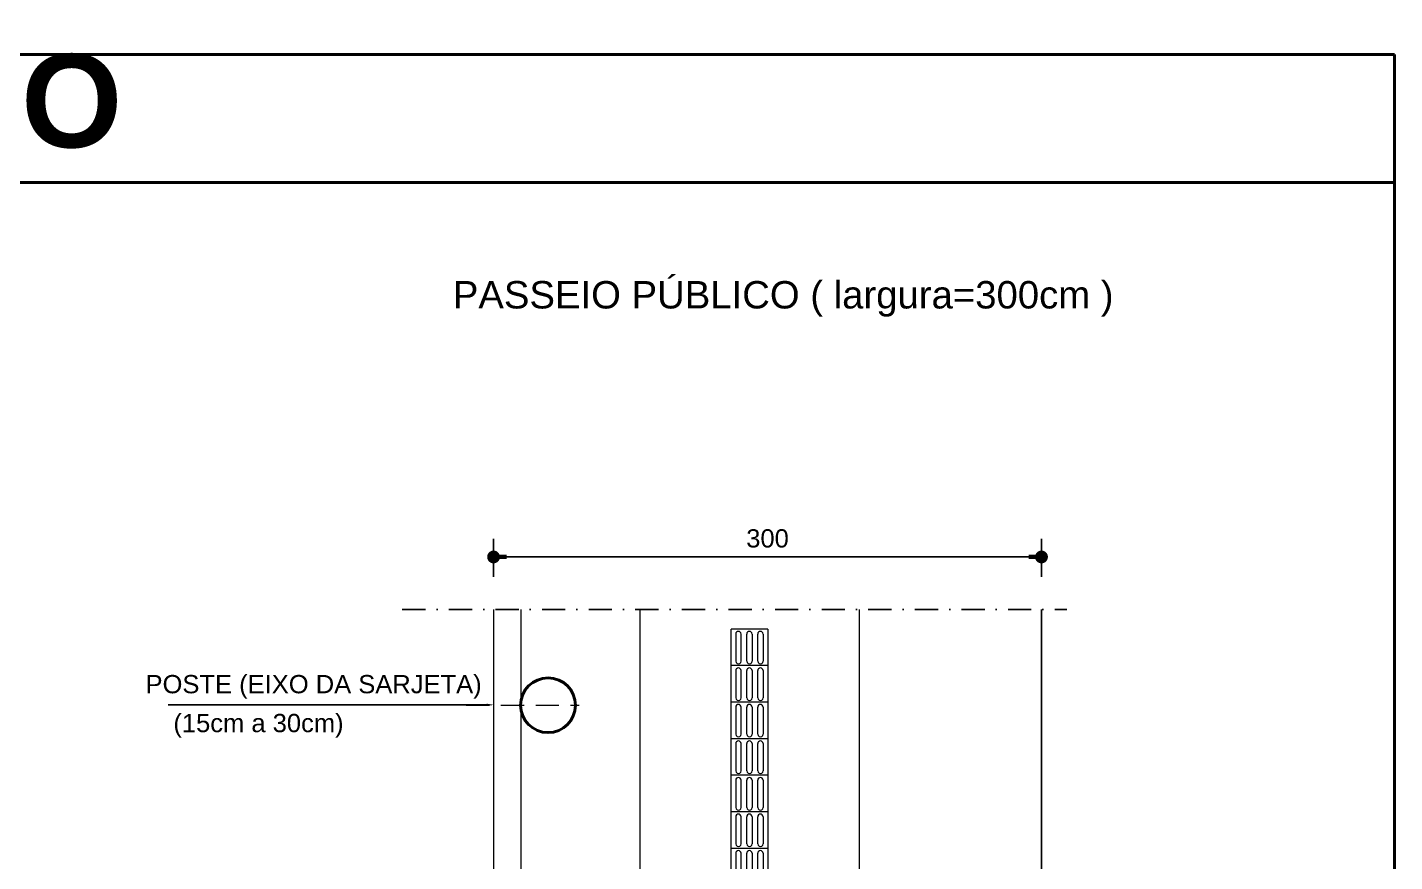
# Model space of a CAD drawing. Header units: millimetres. Extents: x 2084 to 63904, y -2368 to 2343.
# Drawn here: x 63156 to 63904, y -830 to -374 of the extents above; entities that cross this region are included whole.
import ezdxf
from ezdxf import colors
from ezdxf.entities.mleader import LeaderData, LeaderLine
from ezdxf.math import Vec2, Vec3

# ---------------------------------------------------------------- set-up
doc = ezdxf.new("R2010")
doc.units = ezdxf.units.MM
doc.header["$PDMODE"] = 2
doc.linetypes.add('DASHDOT', pattern=[25.4, 12.7, -6.35, 0, -6.35])
doc.linetypes.add('DASHED', pattern=[19.05, 12.7, -6.35])
doc.layers.get('0').update_dxf_attribs({"color": 8})
doc.layers.get('Defpoints').update_dxf_attribs({"lineweight": 0})
for name, color, linetype, lineweight in [('BLOCOS', 1, 'Continuous', 5), ('COTAS', 1, 'Continuous', 0), ('P1', 1, 'Continuous', 5), ('P4', 4, 'Continuous', 40), ('P6', 6, 'Continuous', 60), ('PASSEIO PÚBLIOO', 252, 'Continuous', 13), ('PROJEÇÃO', 252, 'DASHED', 9), ('TEXTO PADRÃO', 2, 'Continuous', 15)]:
    doc.layers.add(name, color=color, linetype=linetype, lineweight=lineweight)
doc.layers.add('LINHAS', color=3, linetype='Continuous')
doc.layers.add('TEXTO', color=2, linetype='Continuous')
doc.styles.get("Standard").update_dxf_attribs({"font": 'arial.ttf'})
doc.dimstyles.new('1-50', dxfattribs={"dimtxt": 10, "dimasz": 7, "dimexe": 10, "dimexo": 15, "dimgap": 5, "dimtad": 1, "dimdec": 0, "dimtxsty": 'Standard', "dimblk": 'DOT', "dimcen": 2.5, "dimclrd": 5, "dimclre": 5, "dimclrt": 7, "dimadec": 0, "dimazin": 0, "dimtfac": 1, "dimtdec": 0, "dimtmove": 0, "dimatfit": 3, "dimldrblk": 'DOT', "dimfxl": 10, "dimarcsym": 0})

# ---------------------------------------------------------------- blocks, each defined once
blk = doc.blocks.new('DOT')
at = {"layer": 'P6', "color": 0, "linetype": 'ByBlock'}
blk.add_line((-0.5, 0), (-1, 0), dxfattribs=at)
at = {"layer": 'P6', "color": 0, "linetype": 'ByBlock', "const_width": 0.5}
blk.add_lwpolyline([(-0.25, 0, 1), (0.25, 0, 1)], format="xyb", close=True, dxfattribs=at)
blk = doc.blocks.new('*D77')
at = {"layer": 'COTAS', "color": 5, "lineweight": -2, "transparency": 16777216}
for p, q in [((63411.4, -674.34), (63411.4, -653.46)), ((63711.24, -674.34), (63711.24, -653.46)), ((63418.4, -663.46), (63704.24, -663.46))]:
    blk.add_line(p, q, dxfattribs=at)
at = {"layer": 'Defpoints', "color": 0, "transparency": 16777216}
for p in [(63711.24, -663.46), (63411.4, -689.34), (63711.24, -689.34)]:
    blk.add_point(p, dxfattribs=at)
at = {"layer": 'COTAS', "color": 5, "lineweight": -2, "transparency": 16777216, "xscale": 7, "yscale": 7, "zscale": 7, "rotation": 180}
blk.add_blockref('DOT', (63411.4, -663.46), dxfattribs=at)
at = {"layer": 'COTAS', "color": 5, "lineweight": -2, "transparency": 16777216, "xscale": 7, "yscale": 7, "zscale": 7}
blk.add_blockref('DOT', (63711.24, -663.46), dxfattribs=at)
at = {"layer": 'COTAS', "color": 7, "transparency": 16777216, "insert": (63561.32, -653.35), "char_height": 10, "attachment_point": 5}
blk.add_mtext('300', dxfattribs=at)
blk = doc.blocks.new('_DOT')
at = {"color": 0, "linetype": 'ByBlock', "lineweight": -2}
blk.add_line((-0.5, 0), (-1, 0), dxfattribs=at)
at = {"linetype": 'ByBlock', "lineweight": -2, "const_width": 0.5}
blk.add_lwpolyline([(-0.25, 0, 1), (0.25, 0, 1)], format="xyb", close=True, dxfattribs=at)
blk = doc.blocks.new('Piso tátil direcional')
for p, q in [((0, 0), (20, 0)), ((0, 0), (0, -20)), ((20, 0), (20, -20)), ((2.71, -2.52), (17.6, -2.52)), ((17.6, -5.44), (2.71, -5.44)), ((2.71, -8.54), (17.6, -8.54)), ((17.6, -11.46), (2.71, -11.46)), ((17.6, -14.56), (2.71, -14.56)), ((20, -20), (0, -20)), ((2.71, -17.48), (17.6, -17.48))]:
    blk.add_line(p, q)
for centre, start, end in [((2.71, -3.98), 90, 270), ((2.71, -3.98), 90, 270), ((17.6, -3.98), 270, 90), ((2.71, -10), 90, 270), ((2.71, -10), 90, 270), ((2.71, -16.02), 90, 270), ((2.71, -16.02), 90, 270), ((17.6, -10), 270, 90), ((17.6, -16.02), 270, 90)]:
    blk.add_arc(centre, 1.46, start, end)

msp = doc.modelspace()

# ---------------------------------------------------------------- linework, layer by layer
at = {"linetype": 'DASHDOT'}
msp.add_line((63361.47, -692.23), (63725.14, -692.23), dxfattribs=at)
at = {"layer": 'LINHAS'}
msp.add_line((63711.24, -692.23), (63711.24, -1542.2), dxfattribs=at)
at = {"layer": 'P1'}
for p, q in [((63411.4, -692.23), (63411.4, -1542.93)), ((63426.4, -692.23), (63426.4, -856.03))]:
    msp.add_line(p, q, dxfattribs=at)
at = {"layer": 'P4'}
for p, q in [((61304.5, -388.48), (63904.5, -388.48)), ((63904.5, -2368.06), (63904.5, -388.48)), ((61304.5, -458.51), (63904.5, -458.51))]:
    msp.add_line(p, q, dxfattribs=at)
msp.add_circle((63441.21, -744.62), 15, dxfattribs=at)
at = {"layer": 'PASSEIO PÚBLIOO'}
for p, q in [((63491.4, -692.23), (63491.4, -1542.93)), ((63611.4, -692.23), (63611.4, -1542.93))]:
    msp.add_line(p, q, dxfattribs=at)
at = {"layer": 'PROJEÇÃO'}
msp.add_line((63396.37, -744.51), (63458.22, -744.51), dxfattribs=at)

# ---------------------------------------------------------------- block references
at = {"layer": 'BLOCOS', "rotation": 270}
for p in [(63561.4, -702.93), (63561.4, -722.93), (63561.4, -742.93), (63561.4, -762.93), (63561.4, -782.93), (63561.4, -802.93), (63561.4, -822.93)]:
    msp.add_blockref('Piso tátil direcional', p, dxfattribs=at)

# ---------------------------------------------------------------- texts
at = {"layer": 'TEXTO', "attachment_point": 1}
for s, insert, char_height, width in [('\\pt135;PASSEIO PÚBLICO ( largura=300cm )', (63389.1, -512.46), 15, 1403.3492), ('POSTE (EIXO DA SARJETA) ', (63220.95, -728.06), 10, 935.5662), ('(15cm a 30cm) ', (63236.19, -749.35), 10, 935.5662)]:
    msp.add_mtext(s, dxfattribs=dict(at, insert=insert, char_height=char_height, width=width))
at = {"layer": 'TEXTO PADRÃO', "insert": (61898.09, -388.29), "char_height": 51, "width": 4365.0905, "attachment_point": 1}
msp.add_mtext('{\\fArial|b1|i0|c0|p34;             ANEXO III - PASSEIO PÚBLICO  }', dxfattribs=at)

# ---------------------------------------------------------------- dimensions: what is measured, and where the dimension line sits
at = {"layer": 'COTAS'}
dim = msp.add_linear_dim(base=(63711.24, -663.46), p1=(63411.4, -689.34), p2=(63711.24, -689.34), dimstyle='1-50', override={"dimblk": 'DOT', "dimldrblk": 'DOT', "dimfxl": 5}, dxfattribs=at)
dim.commit()
dim.dimension.update_dxf_attribs({"geometry": '*D77', "text_midpoint": (63561.32, -653.35)})

# ---------------------------------------------------------------- leaders
ml = msp.add_multileader_mtext('Standard', dxfattribs=at)
ml.set_content('', color=256)
ml.set_leader_properties()
ml.build(insert=Vec2(0, 0))
ctx = ml.context
ctx.base_point, ctx.plane_origin = Vec3(63229.42, -744.4), Vec3(63411.58, -744.4)
ctx.text_align_type = 2
notes = []
notes.append((ctx, [(0, (1, 1, 0), (63241.42, -744.4), (-1, 0), 8, [(0, [(63411.58, -744.4)], 0, [])])]))
ctx.mtext.insert, ctx.mtext.alignment, ctx.mtext.flow_direction = Vec3(63231.42, -742.4), 3, 5
for ctx, leaders in notes:
    for number, flags, end, landing, length, lines in leaders:
        leader = LeaderData()
        leader.index, (leader.has_last_leader_line, leader.has_dogleg_vector, leader.attachment_direction) = number, flags
        leader.last_leader_point, leader.dogleg_vector, leader.dogleg_length = Vec3(end), Vec3(landing), length
        for number, points, colour, breaks in lines:
            line = LeaderLine()
            line.index, line.vertices, line.color, line.breaks = number, Vec3.list(points), colors.encode_raw_color(colour), breaks
            leader.lines.append(line)
        ctx.leaders.append(leader)

doc.saveas('drawing.dxf')
